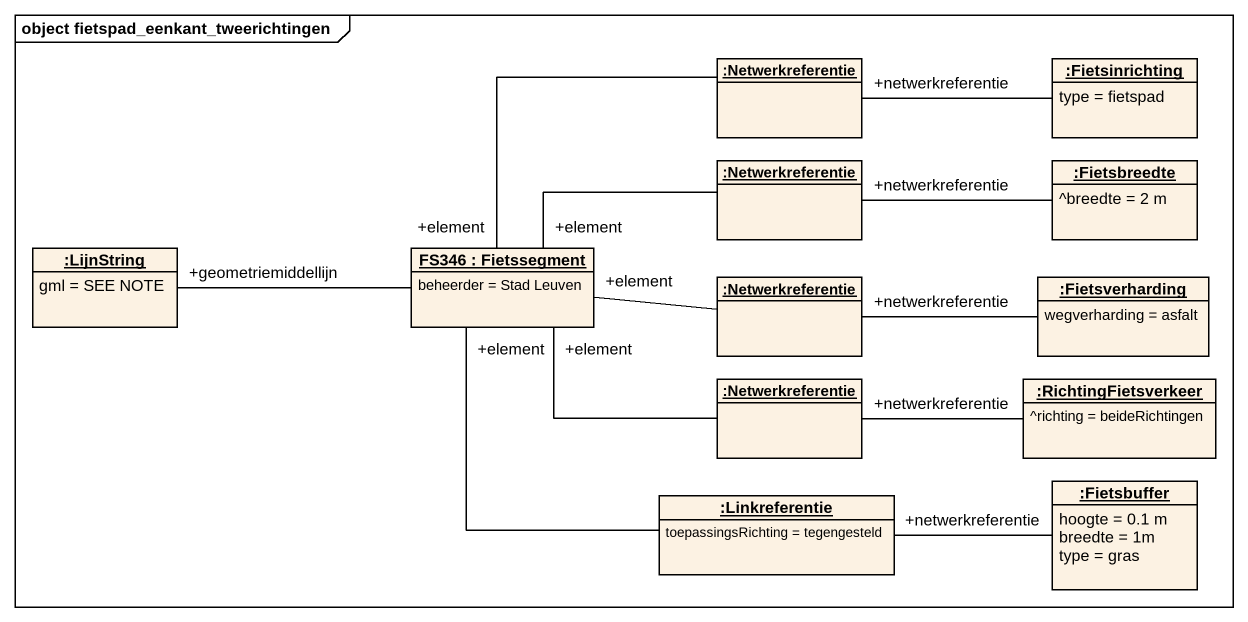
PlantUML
@startuml
mainframe object fietspad_eenkant_tweerichtingen
hide circle
hide empty members
object ":Netwerkreferentie" as Netwerkreferentie
object ":Fietsinrichting" as Fietsinrichting {
  type = fietspad
}
object ":Netwerkreferentie" as Netwerkreferentie_2
object ":Fietsbreedte" as Fietsbreedte {
  ^breedte = 2 m
}
object ":LijnString" as LijnString {
  gml = SEE NOTE
}
object "FS346 : Fietssegment" as FS346 {
  beheerder = Stad Leuven
}
object ":Netwerkreferentie" as Netwerkreferentie_3
object ":Fietsverharding" as Fietsverharding {
  wegverharding = asfalt
}
object ":Netwerkreferentie" as Netwerkreferentie_4
object ":RichtingFietsverkeer" as RichtingFietsverkeer {
  ^richting = beideRichtingen
}
object ":Linkreferentie" as Linkreferentie {
  toepassingsRichting = tegengesteld
}
object ":Fietsbuffer" as Fietsbuffer {
  hoogte = 0.1 m
  breedte = 1m
  type = gras
}
Netwerkreferentie -- "+element" FS346
Fietsinrichting -left- "+netwerkreferentie" Netwerkreferentie
Netwerkreferentie_2 -left- "+element" FS346
Fietsbreedte -left- "+netwerkreferentie" Netwerkreferentie_2
FS346 -left- "+geometriemiddellijn" LijnString
FS346 "+element" -- Linkreferentie
Netwerkreferentie_3 -left- "+element" FS346
Fietsverharding -left- "+netwerkreferentie" Netwerkreferentie_3
Netwerkreferentie_4 -left- "+element" FS346
RichtingFietsverkeer -left- "+netwerkreferentie" Netwerkreferentie_4
Linkreferentie -right- "+netwerkreferentie" Fietsbuffer
@enduml
